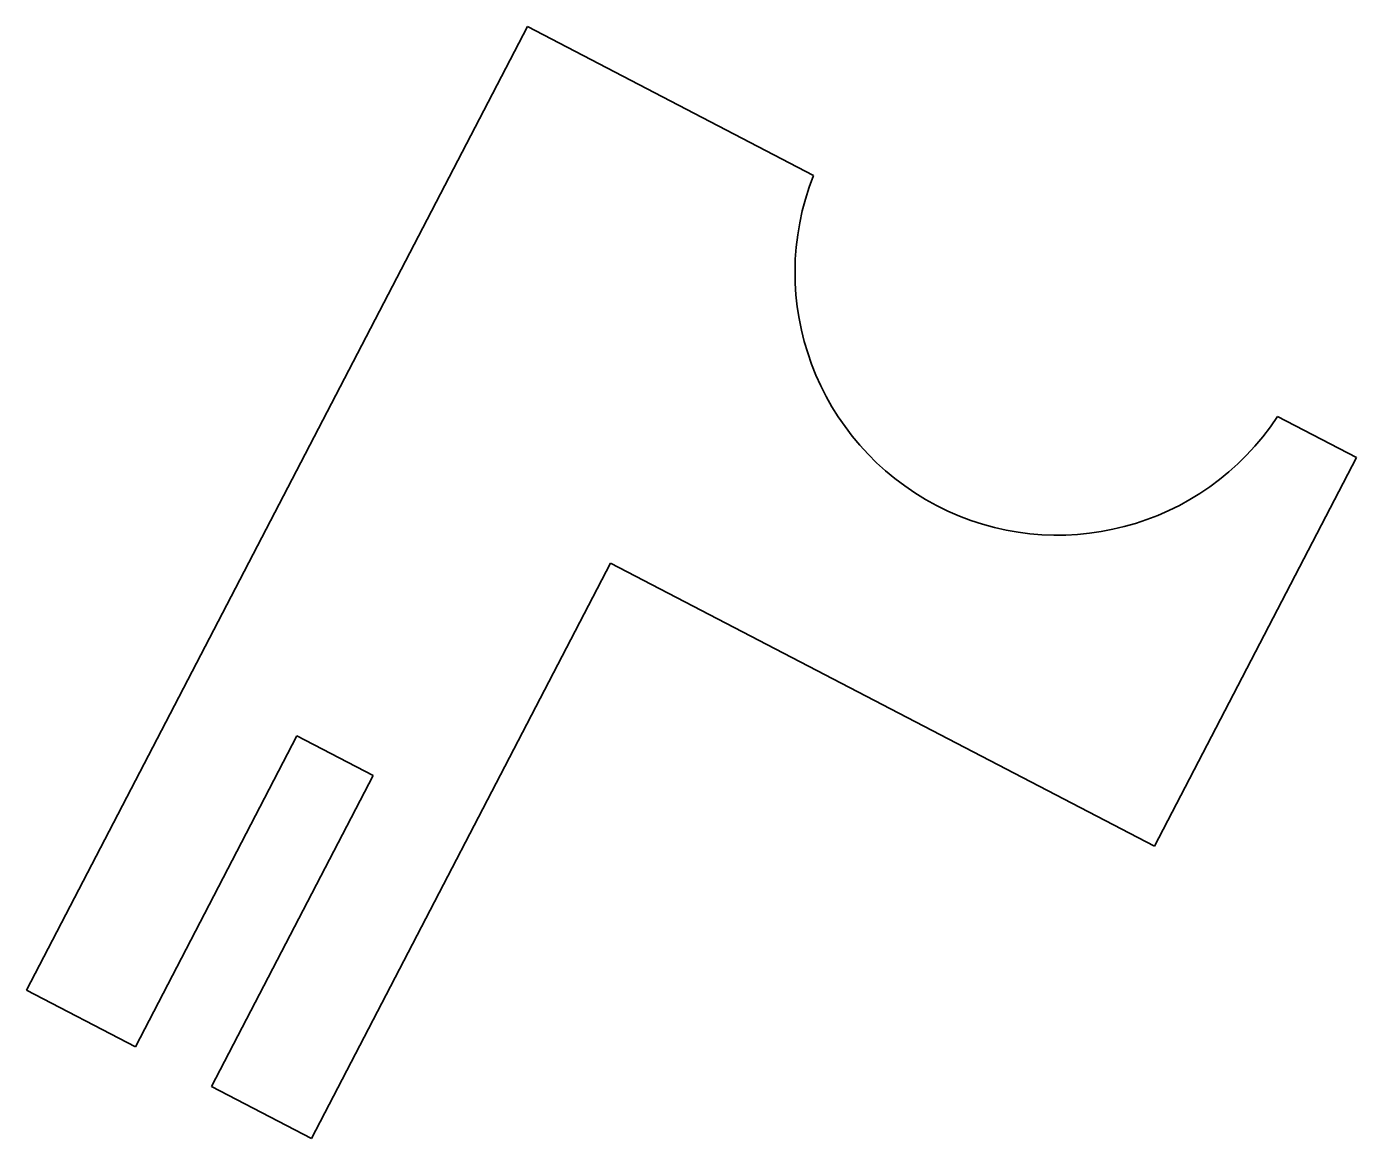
# Model space of a CAD drawing. Extents: x 110.5 to 186.5, y 73.3 to 136.7.
import ezdxf

# ---------------------------------------------------------------- set-up
doc = ezdxf.new("R2010")
doc.units = 0

msp = doc.modelspace()

# ---------------------------------------------------------------- linework, layer by layer
at = {"color": 7, "lineweight": 35}
for p, q in [((110.539963, 81.721313), (139.1306, 136.735657)), ((186.460022, 112.138794), (174.931549, 89.955627)), ((143.875076, 106.095459), (126.81292, 73.264343)), ((174.931549, 89.955627), (143.875076, 106.095459)), ((125.974045, 96.239929), (116.751251, 78.493347)), ((121.099167, 76.233765), (130.32196, 93.980347))]:
    msp.add_line(p, q, dxfattribs=at)
at = {"color": 7, "lineweight": 35, "ltscale": 0.460395}
msp.add_line((139.1306, 136.735657), (155.471466, 128.243408), dxfattribs=at)
at = {"color": 7, "lineweight": 35, "ltscale": 0.126913}
msp.add_line((181.955475, 114.479797), (186.460022, 112.138794), dxfattribs=at)
at = {"color": 7, "lineweight": 35, "ltscale": 0.1225}
msp.add_line((130.32196, 93.980347), (125.974045, 96.239929), dxfattribs=at)
at = {"color": 7, "lineweight": 35, "ltscale": 0.175}
msp.add_line((116.751251, 78.493347), (110.539963, 81.721313), dxfattribs=at)
at = {"color": 7, "lineweight": 35, "ltscale": 0.160982}
msp.add_line((126.81292, 73.264343), (121.099167, 76.233765), dxfattribs=at)
at = {"color": 7, "lineweight": 35}
msp.add_arc((169.411469, 122.704407), 15.000138, 158.329823, 326.748863, dxfattribs=at)

doc.saveas('drawing.dxf')
